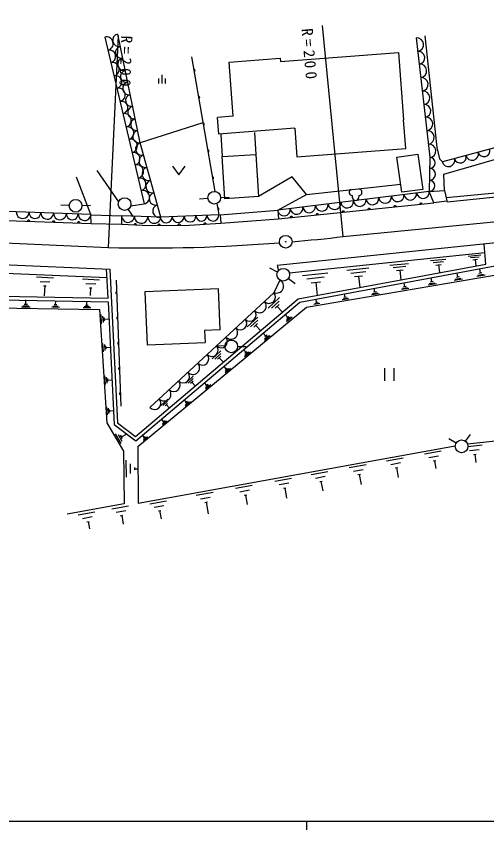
# Model space of a CAD drawing. Units: millimetres, scale not verified. Extents: x 40000 to 680000, y 20000 to 380000.
# Drawn here: x 133826 to 189238, y 204000 to 299880 of the extents above; entities that cross this region are included whole.
import ezdxf

# ---------------------------------------------------------------- set-up
doc = ezdxf.new("R2010")
doc.units = ezdxf.units.MM
doc.header["$LTSCALE"] = 1000
doc.layers.add('M-BGD', color=7, linetype='Continuous', lineweight=25)
doc.layers.add('M-TTL-BAND', color=7, linetype='Continuous', lineweight=25)
doc.styles.add('ＭＳ ゴシック', font='')
doc.styles.get('ＭＳ ゴシック').set_extended_font_data('MS Gothic')

msp = doc.modelspace()

# ---------------------------------------------------------------- linework, layer by layer
at = {"layer": 'M-BGD'}
for p, q in [((172337, 273916), (169905, 298796)), ((144248, 297433), (148901, 277790)), ((145812, 297589), (144661, 272617)), ((148434, 284960), (145771, 297764)), ((180918, 297323), (182529, 283256)), ((154480, 295082), (157212, 279223)), ((158894, 294487), (164907, 294948)), ((159384, 288094), (158894, 294487)), ((150564, 292558), (150564, 291958)), ((150964, 292958), (150964, 291958)), ((151364, 292558), (151364, 291958)), ((159384, 288094), (157522, 287951)), ((203692, 288016), (184013, 282712)), ((155817, 287319), (148434, 284960)), ((157931, 285959), (158089, 283360)), ((161876, 286199), (162034, 283600)), ((272940, 286636), (184561, 277982)), ((150836, 276200), (148434, 284960)), ((243777, 284283), (184456, 278474)), ((158089, 283360), (162034, 283600)), ((162034, 283600), (162337, 278621)), ((182529, 283256), (182468, 279245)), ((143295, 281710), (145880, 278012)), ((168000, 278887), (179116, 280083)), ((182468, 279245), (164627, 277011)), ((156395, 278416), (155399, 278323)), ((157891, 278510), (158891, 278541)), ((89498, 277211), (142654, 275473)), ((142621, 276525), (113241, 277537)), ((140059, 277570), (139060, 277615)), ((141557, 277574), (142556, 277624)), ((146999, 277124), (147554, 276292)), ((147296, 277527), (148901, 277790)), ((157456, 277807), (157685, 276473)), ((164704, 276014), (183022, 277901)), ((65734, 276255), (144661, 272617)), ((142683, 276473), (146238, 276367)), ((146238, 276367), (146208, 275368)), ((150836, 276200), (146238, 276367)), ((157685, 276473), (150836, 276200)), ((157827, 276488), (164627, 277011)), ((157827, 276488), (157904, 275491)), ((164627, 277011), (164704, 276014)), ((142654, 275473), (146208, 275368)), ((157904, 275491), (164704, 276014)), ((189141, 270673), (188936, 273024)), ((165976, 269658), (189023, 272027)), ((187071, 271607), (188563, 271760)), ((188349, 271497), (187335, 271393)), ((106239, 270760), (144503, 269094)), ((177823, 270529), (180011, 270754)), ((182614, 271074), (184405, 271258)), ((184148, 270942), (182930, 270817)), ((183246, 270560), (183891, 270626)), ((183569, 270593), (183664, 269662)), ((187598, 271178), (188135, 271234)), ((187866, 271206), (187946, 270430)), ((144646, 266641), (144445, 270097)), ((164590, 269737), (163689, 270171)), ((167522, 269337), (170506, 269643)), ((172765, 269946), (175352, 270212)), ((174980, 269756), (173222, 269575)), ((179697, 270368), (178209, 270215)), ((178595, 269901), (179383, 269982)), ((178989, 269942), (179106, 268804)), ((185846, 269126), (185758, 269639)), ((188190, 269383), (188860, 269497)), ((188675, 269628), (188320, 269568)), ((188498, 269598), (188411, 270110)), ((136226, 269154), (138224, 269067)), ((136628, 268636), (137777, 268586)), ((141631, 268919), (143629, 268832)), ((146167, 253906), (145632, 268773)), ((164858, 268780), (164159, 267299)), ((165876, 268976), (166690, 268395)), ((170078, 269117), (168048, 268908)), ((168575, 268480), (169649, 268590)), ((169112, 268535), (169272, 266983)), ((173678, 269204), (174609, 269300)), ((174144, 269252), (174282, 267907)), ((179590, 268015), (179511, 268476)), ((182460, 268364), (183131, 268478)), ((182946, 268609), (182591, 268548)), ((182769, 268579), (182682, 269091)), ((186392, 268894), (185406, 268727)), ((185537, 268911), (186208, 269025)), ((186023, 269156), (185668, 269096)), ((189045, 269366), (188059, 269198)), ((137031, 268118), (137331, 268105)), ((137181, 268112), (137129, 266912)), ((142034, 268401), (143183, 268351)), ((142437, 267883), (142736, 267870)), ((142587, 267876), (142546, 266949)), ((157840, 262927), (157641, 267746)), ((176076, 267390), (175998, 267851)), ((180082, 267807), (179195, 267656)), ((179313, 267822), (179916, 267925)), ((179750, 268042), (179430, 267988)), ((183315, 268347), (182330, 268179)), ((164159, 267299), (149560, 253772)), ((163495, 265494), (164818, 266715)), ((172994, 266581), (172205, 266446)), ((172310, 266594), (172846, 266685)), ((172698, 266790), (172414, 266742)), ((172556, 266766), (172486, 267176)), ((176568, 267182), (175681, 267031)), ((175799, 267197), (176402, 267299)), ((176236, 267417), (175917, 267363)), ((135445, 265595), (134445, 265611)), ((134607, 265769), (135287, 265758)), ((135130, 265921), (134770, 265926)), ((134950, 265923), (134958, 266443)), ((138149, 265726), (138761, 265716)), ((138619, 265862), (138295, 265868)), ((138457, 265865), (138465, 266333)), ((141834, 265662), (142446, 265653)), ((142304, 265799), (141980, 265804)), ((142142, 265802), (142150, 266269)), ((164802, 266308), (163902, 265477)), ((164309, 265461), (164785, 265901)), ((164547, 265681), (165182, 264993)), ((169581, 266008), (168891, 265891)), ((168982, 266020), (169451, 266100)), ((169322, 266192), (169074, 266149)), ((169198, 266170), (169137, 266529)), ((138903, 265570), (138003, 265584)), ((142588, 265506), (141688, 265521)), ((143877, 263617), (143805, 264715)), ((165807, 264360), (165509, 264720)), ((143992, 264551), (144041, 263804)), ((144205, 263991), (144179, 264387)), ((144192, 264189), (144763, 264226)), ((161034, 263272), (162282, 264425)), ((162267, 264041), (161418, 263256)), ((166338, 264424), (165644, 263851)), ((165663, 264054), (166135, 264444)), ((165932, 264463), (165683, 264256)), ((161802, 263241), (162252, 263656)), ((162027, 263449), (162627, 262799)), ((163209, 262184), (162910, 262545)), ((163739, 262249), (163045, 261676)), ((163065, 261878), (163536, 262268)), ((163334, 262288), (163084, 262081)), ((144101, 260328), (144036, 261326)), ((144206, 261177), (144251, 260498)), ((144400, 260668), (144376, 261027)), ((144388, 260848), (144907, 260882)), ((158397, 260993), (157398, 261022)), ((159897, 260971), (160897, 260971)), ((156909, 259490), (157937, 260440)), ((157925, 260124), (157225, 259478)), ((160889, 260243), (160590, 260603)), ((161419, 260307), (160725, 259734)), ((160745, 259937), (161216, 260327)), ((161013, 260346), (160764, 260139)), ((157542, 259465), (157912, 259807)), ((157727, 259636), (158221, 259102)), ((158567, 258302), (158302, 258623)), ((159039, 258360), (158422, 257850)), ((158439, 258030), (158859, 258377)), ((158678, 258394), (158456, 258210)), ((177213, 258410), (177213, 256910)), ((178353, 256910), (178353, 258410)), ((144324, 256484), (144259, 257482)), ((144429, 257333), (144474, 256654)), ((144623, 256824), (144599, 257184)), ((144611, 257004), (145130, 257038)), ((153787, 256641), (154669, 257455)), ((154658, 257184), (154059, 256630)), ((154330, 256619), (154647, 256912)), ((154489, 256766), (154912, 256308)), ((156261, 256372), (155996, 256693)), ((156733, 256430), (156116, 255920)), ((156133, 256100), (156552, 256447)), ((156372, 256464), (156150, 256280)), ((150850, 253998), (151658, 254745)), ((151648, 254496), (151099, 253988)), ((151348, 253979), (151639, 254247)), ((151493, 254113), (151881, 253693)), ((153871, 254371), (153606, 254692)), ((154343, 254429), (153726, 253919)), ((153743, 254100), (154162, 254446)), ((153982, 254463), (153760, 254280)), ((144566, 252909), (144507, 253807)), ((144660, 253673), (144700, 253062)), ((144834, 253215), (144813, 253538)), ((144824, 253377), (145291, 253407)), ((151171, 252114), (150939, 252395)), ((151584, 252165), (151044, 251719)), ((151059, 251876), (151426, 252180)), ((151268, 252195), (151074, 252034)), ((146186, 249530), (145529, 250652)), ((145814, 250577), (146261, 249815)), ((146335, 250099), (146098, 250503)), ((146217, 250301), (146800, 250643)), ((148926, 250235), (148695, 250516)), ((149339, 250286), (148799, 249840)), ((148814, 249997), (149181, 250301)), ((149024, 250316), (148829, 250155)), ((186735, 249785), (187341, 250580)), ((185634, 249570), (184773, 250079)), ((187043, 249175), (188719, 249355)), ((148160, 249183), (148194, 242480)), ((148194, 242480), (185519, 249253)), ((181916, 248294), (183884, 248651)), ((187206, 248690), (188350, 248813)), ((146790, 245540), (146767, 247540)), ((177442, 247482), (179410, 247840)), ((182424, 247878), (183555, 248084)), ((182931, 247462), (183226, 247516)), ((183079, 247489), (183247, 246563)), ((187682, 248238), (187980, 248270)), ((187831, 248254), (187937, 247267)), ((147285, 245970), (147272, 247120)), ((147780, 246401), (147777, 246701)), ((147778, 246551), (148122, 246555)), ((173052, 246686), (175020, 247043)), ((173559, 246270), (174691, 246475)), ((177950, 247066), (179081, 247272)), ((178457, 246650), (178752, 246704)), ((178605, 246677), (178813, 245530)), ((168554, 245870), (170522, 246227)), ((169062, 245454), (170193, 245659)), ((174067, 245854), (174362, 245907)), ((174214, 245880), (174430, 244690)), ((159658, 244255), (161626, 244612)), ((164277, 245093), (166244, 245450)), ((164784, 244677), (165916, 244883)), ((169569, 245037), (169865, 245091)), ((169717, 245064), (169921, 243942)), ((155029, 243415), (156997, 243772)), ((160165, 243839), (161297, 244044)), ((165291, 244261), (165587, 244315)), ((165439, 244288), (165661, 243066)), ((149551, 242421), (151519, 242778)), ((155537, 242999), (156668, 243205)), ((156044, 242583), (156339, 242637)), ((156192, 242610), (156444, 241222)), ((160673, 243423), (160968, 243477)), ((160820, 243450), (161023, 242329)), ((145077, 241837), (147045, 242196)), ((145585, 241422), (146716, 241628)), ((150059, 242005), (151190, 242210)), ((150566, 241589), (150861, 241643)), ((141115, 241115), (143083, 241474)), ((141623, 240700), (142754, 240906)), ((146093, 241006), (146388, 241060)), ((146240, 241033), (146423, 240030)), ((150714, 241616), (150890, 240641)), ((142131, 240284), (142426, 240338)), ((142278, 240311), (142434, 239456))]:
    msp.add_line(p, q, dxfattribs=at)
for points in [[(184272, 279335), (184167, 281263), (205220, 287354), (203431, 294474), (217175, 299880), (222765, 297258)], [(181931, 297583), (183368, 284397), (183666, 283059), (184013, 282712)], [(164907, 294948), (164937, 294564), (178840, 295629), (179450, 287665)], [(154779, 293348), (154812, 293366), (154839, 293389), (154863, 293424), (154876, 293456), (154882, 293494), (154874, 293541), (154856, 293575), (154833, 293601), (154798, 293626), (154766, 293638), (154728, 293644)], [(155325, 290177), (155359, 290194), (155385, 290217), (155410, 290252), (155422, 290285), (155428, 290322), (155420, 290369), (155402, 290403), (155379, 290429), (155344, 290454), (155312, 290466), (155274, 290472)], [(166625, 286683), (157672, 285996), (157522, 287951)], [(166625, 286683), (166882, 283331), (179707, 284314), (179450, 287665)], [(155872, 287005), (155905, 287023), (155931, 287045), (155956, 287080), (155969, 287113), (155974, 287150), (155966, 287198), (155948, 287231), (155925, 287258), (155891, 287282), (155858, 287295), (155821, 287300)], [(156418, 283833), (156451, 283851), (156478, 283874), (156502, 283908), (156515, 283941), (156521, 283978), (156512, 284026), (156495, 284059), (156472, 284086), (156437, 284110), (156404, 284123), (156367, 284129)], [(162337, 278621), (158392, 278381), (158089, 283360)], [(172337, 273916), (263817, 282859), (273470, 283803)], [(152209, 282197), (152959, 281177), (153709, 282197)], [(156964, 280661), (156998, 280679), (157024, 280702), (157049, 280736), (157061, 280769), (157067, 280807), (157059, 280854), (157041, 280887), (157018, 280914), (156983, 280938), (156951, 280951), (156913, 280957)], [(164627, 277011), (168000, 278887), (166318, 280938), (162337, 278621)], [(142654, 275473), (142621, 276525), (140935, 280909)], [(173285, 279468), (173165, 279408), (173075, 279318), (173045, 279198), (173045, 279078), (173075, 278958), (173165, 278838), (173255, 278778), (173375, 278748), (173375, 278658), (173405, 278508), (173465, 278388), (173525, 278298), (173645, 278208), (173795, 278178), (173945, 278208), (174065, 278298), (174125, 278388), (174185, 278508), (174215, 278658), (174215, 278748), (174335, 278778), (174425, 278838), (174515, 278958), (174545, 279078), (174545, 279198), (174515, 279318), (174425, 279408), (174305, 279468)], [(182468, 279245), (184272, 279335), (184561, 277982)], [(184540, 278082), (183022, 277901), (182468, 279245)], [(157596, 276992), (157629, 277010), (157656, 277033), (157680, 277068), (157693, 277100), (157699, 277138), (157691, 277185), (157673, 277218), (157650, 277245), (157615, 277269), (157583, 277282), (157545, 277288)], [(175539, 277130), (175523, 277165), (175502, 277193), (175469, 277219), (175438, 277234), (175401, 277243), (175353, 277238), (175318, 277222), (175290, 277201), (175263, 277168), (175249, 277136), (175240, 277099)], [(178592, 277445), (178576, 277479), (178555, 277507), (178522, 277534), (178491, 277549), (178454, 277557), (178406, 277552), (178371, 277536), (178343, 277515), (178316, 277483), (178302, 277451), (178293, 277414)], [(181645, 277759), (181629, 277794), (181608, 277822), (181575, 277848), (181544, 277863), (181507, 277871), (181459, 277866), (181424, 277851), (181396, 277830), (181369, 277797), (181355, 277765), (181346, 277728)], [(166380, 276187), (166364, 276221), (166343, 276249), (166310, 276276), (166279, 276291), (166242, 276299), (166194, 276294), (166159, 276279), (166131, 276258), (166104, 276225), (166090, 276193), (166081, 276156)], [(169433, 276501), (169417, 276536), (169396, 276564), (169363, 276591), (169332, 276605), (169295, 276614), (169247, 276609), (169212, 276593), (169184, 276572), (169157, 276539), (169143, 276508), (169134, 276470)], [(172486, 276816), (172470, 276850), (172449, 276878), (172416, 276905), (172385, 276920), (172348, 276928), (172300, 276923), (172265, 276908), (172237, 276887), (172210, 276854), (172196, 276822), (172187, 276785)], [(135421, 275710), (135410, 275746), (135393, 275776), (135364, 275807), (135335, 275826), (135299, 275840), (135251, 275841), (135215, 275830), (135184, 275813), (135153, 275784), (135134, 275755), (135121, 275719)], [(138374, 275613), (138363, 275649), (138346, 275680), (138317, 275711), (138288, 275730), (138252, 275743), (138204, 275745), (138168, 275734), (138137, 275717), (138106, 275688), (138087, 275658), (138074, 275623)], [(141327, 275516), (141316, 275553), (141299, 275583), (141270, 275614), (141241, 275633), (141205, 275646), (141157, 275648), (141121, 275637), (141090, 275620), (141060, 275591), (141041, 275562), (141027, 275526)], [(146208, 275368), (149471, 275218), (154192, 275272), (157904, 275491)], [(147989, 275286), (147979, 275322), (147963, 275353), (147934, 275385), (147905, 275404), (147869, 275418), (147821, 275420), (147785, 275409), (147754, 275393), (147723, 275364), (147703, 275335), (147690, 275300)], [(150802, 275233), (150789, 275269), (150771, 275299), (150740, 275328), (150710, 275346), (150674, 275358), (150626, 275357), (150590, 275345), (150560, 275326), (150531, 275296), (150513, 275266), (150502, 275230)], [(153162, 275260), (153150, 275296), (153131, 275326), (153101, 275356), (153071, 275373), (153035, 275385), (152987, 275384), (152951, 275372), (152921, 275354), (152891, 275323), (152874, 275293), (152862, 275257)], [(156198, 275390), (156184, 275425), (156164, 275454), (156132, 275482), (156101, 275499), (156065, 275509), (156017, 275506), (155981, 275492), (155953, 275472), (155924, 275440), (155908, 275409), (155898, 275373)], [(148160, 249183), (168022, 265605), (192016, 269689), (191846, 273323), (164565, 270518), (164701, 269898)], [(99594, 245139), (104913, 268315), (106769, 271737), (144844, 270080)], [(144638, 266241), (145374, 251775), (147897, 249823), (167225, 266199), (190246, 270472)], [(144844, 270080), (145764, 251979), (147886, 250338), (167047, 266573), (189141, 270673)], [(108460, 268034), (115327, 267185), (144646, 266641)], [(108495, 267626), (115299, 266785), (144638, 266241)], [(157641, 267746), (148980, 267389), (149237, 261149), (156066, 261431)], [(145680, 267436), (145644, 267423), (145615, 267404), (145586, 267372), (145569, 267342), (145558, 267305), (145560, 267257), (145573, 267222), (145593, 267193), (145624, 267164), (145654, 267147), (145691, 267136)], [(102170, 244492), (109193, 266489), (114417, 265793), (143611, 265328), (144482, 251979), (146455, 248613), (146525, 242406), (139838, 241188)], [(145787, 264463), (145751, 264449), (145722, 264430), (145693, 264399), (145676, 264368), (145666, 264332), (145667, 264284), (145681, 264249), (145700, 264219), (145731, 264190), (145761, 264173), (145798, 264163)], [(157840, 262927), (156008, 262851), (156066, 261431)], [(145894, 261489), (145859, 261476), (145829, 261457), (145800, 261426), (145783, 261395), (145773, 261359), (145774, 261311), (145788, 261275), (145807, 261246), (145838, 261217), (145869, 261200), (145905, 261189)], [(186974, 249470), (199034, 250764), (198343, 259997)], [(146001, 258516), (145966, 258503), (145936, 258484), (145907, 258452), (145891, 258422), (145880, 258385), (145882, 258337), (145895, 258302), (145914, 258273), (145945, 258244), (145976, 258227), (146012, 258216)], [(146108, 255543), (146073, 255529), (146044, 255510), (146015, 255479), (145998, 255449), (145987, 255412), (145989, 255364), (146002, 255329), (146021, 255299), (146052, 255270), (146083, 255253), (146119, 255243)]]:
    msp.add_lwpolyline(points, dxfattribs=at)
msp.add_lwpolyline([(179249, 279136), (178666, 283286), (181115, 283631), (181699, 279480)], close=True, dxfattribs=at)
for centre, radius in [((157142, 278486), 750), ((140808, 277537), 750), ((146583, 277748), 750), ((165565, 273300), 750), ((165565, 273300), 30), ((165266, 269412), 750), ((159147, 260971), 750), ((186280, 249188), 750)]:
    msp.add_circle(centre, radius, dxfattribs=at)
for centre, radius, start, end in [((144432, 296655), 800, 283.32821, 103.32821), ((145919, 297051), 750, 101.7502, 281.7502), ((181009, 296528), 800, 276.53027, 96.53027), ((146215, 295632), 700, 101.7502, 281.7502), ((144789, 295147), 750, 283.32821, 103.32821), ((181186, 294989), 750, 276.53027, 96.53027), ((145147, 293638), 800, 283.32821, 103.32821), ((146510, 294212), 750, 101.7502, 281.7502), ((146805, 292792), 700, 101.7502, 281.7502), ((181362, 293449), 800, 276.53027, 96.53027), ((145504, 292130), 750, 283.32821, 103.32821), ((181544, 291859), 800, 276.53027, 96.53027), ((147100, 291373), 750, 101.7502, 281.7502), ((145861, 290622), 800, 283.32821, 103.32821), ((147396, 289953), 700, 101.7502, 281.7502), ((181726, 290269), 800, 276.53027, 96.53027), ((146219, 289114), 750, 283.32821, 103.32821), ((147691, 288533), 750, 101.7502, 281.7502), ((181902, 288729), 750, 276.53027, 96.53027), ((146576, 287605), 800, 283.32821, 103.32821), ((147986, 287114), 700, 101.7502, 281.7502), ((182078, 287189), 800, 276.53027, 96.53027), ((146933, 286097), 750, 283.32821, 103.32821), ((148282, 285694), 750, 101.7502, 281.7502), ((182260, 285600), 800, 276.53027, 96.53027), ((147291, 284589), 800, 283.32821, 103.32821), ((148628, 284253), 750, 105.33061, 285.33061), ((182442, 284010), 800, 276.53027, 96.53027), ((147648, 283081), 750, 283.32821, 103.32821), ((187519, 283657), 750, 195.08401, 15.08401), ((188919, 284034), 700, 195.08401, 15.08401), ((149025, 282806), 750, 105.33061, 285.33061), ((182519, 282606), 650, 269.13195, 89.13195), ((184719, 282902), 750, 195.08401, 15.08401), ((186119, 283280), 700, 195.08401, 15.08401), ((148005, 281572), 800, 283.32821, 103.32821), ((149435, 281311), 800, 105.33061, 285.33061), ((182498, 281256), 700, 269.13195, 89.13195), ((148363, 280064), 750, 283.32821, 103.32821), ((149844, 279817), 750, 105.33061, 285.33061), ((182478, 279906), 650, 269.13195, 89.13195), ((148720, 278556), 800, 283.32821, 103.32821), ((150241, 278370), 750, 105.33061, 285.33061), ((180235, 278966), 750, 187.13734, 7.13734), ((181724, 279152), 750, 187.13734, 7.13734), ((172793, 278034), 750, 187.13734, 7.13734), ((174282, 278220), 750, 187.13734, 7.13734), ((175770, 278406), 750, 187.13734, 7.13734), ((177259, 278593), 750, 187.13734, 7.13734), ((178747, 278779), 750, 187.13734, 7.13734), ((150638, 276923), 750, 105.33061, 285.33061), ((165352, 277102), 750, 187.13734, 7.13734), ((166840, 277288), 750, 187.13734, 7.13734), ((168328, 277475), 750, 187.13734, 7.13734), ((169817, 277661), 750, 187.13734, 7.13734), ((171305, 277847), 750, 187.13734, 7.13734), ((134576, 276802), 750, 178.0279, 358.0279), ((136025, 276752), 700, 178.0279, 358.0279), ((137474, 276703), 750, 178.0279, 358.0279), ((138973, 276651), 750, 178.0279, 358.0279), ((140422, 276601), 700, 178.0279, 358.0279), ((141871, 276551), 750, 178.0279, 358.0279), ((146988, 276340), 750, 177.91579, 357.91579), ((148537, 276284), 800, 177.91579, 357.91579), ((150086, 276227), 750, 177.91579, 357.91579), ((151490, 276226), 700, 182.28149, 2.28149), ((152889, 276282), 700, 182.28149, 2.28149), ((154288, 276338), 700, 182.28149, 2.28149), ((155637, 276391), 650, 182.28149, 2.28149), ((156986, 276445), 700, 182.28149, 2.28149), ((149148, 472555), 199989, 274.91779, 276.65845), ((149148, 472555), 199989, 268.71434, 274.49643), ((164517, 268056), 800, 244.72228, 64.72228), ((163609, 266790), 750, 222.81836, 42.81836), ((162472, 265736), 800, 222.81836, 42.81836), ((161335, 264683), 750, 222.81836, 42.81836), ((160235, 263663), 750, 222.81836, 42.81836), ((159098, 262610), 800, 222.81836, 42.81836), ((157961, 261556), 750, 222.81836, 42.81836), ((156861, 260537), 750, 222.81836, 42.81836), ((155760, 259517), 750, 222.81836, 42.81836), ((154623, 258464), 800, 222.81836, 42.81836), ((153487, 257410), 750, 222.81836, 42.81836), ((152386, 256391), 750, 222.81836, 42.81836), ((151249, 255337), 800, 222.81836, 42.81836), ((150112, 254284), 750, 222.81836, 42.81836)]:
    msp.add_arc(centre, radius, start, end, dxfattribs=at)
at = {"layer": 'M-TTL-BAND'}
for p, q in [((40000, 205000), (579000, 205000)), ((168000, 205000), (168000, 204000))]:
    msp.add_line(p, q, dxfattribs=at)

# ---------------------------------------------------------------- texts
at = {"layer": 'M-BGD', "char_height": 1320, "attachment_point": 7, "style": 'ＭＳ ゴシック'}
for insert, rotation in [((167404, 298401), 275.1), ((146181, 297625), 267.8)]:
    msp.add_mtext('\\T1.42;R=200', dxfattribs=dict(at, insert=insert, rotation=rotation))

doc.saveas('drawing.dxf')
